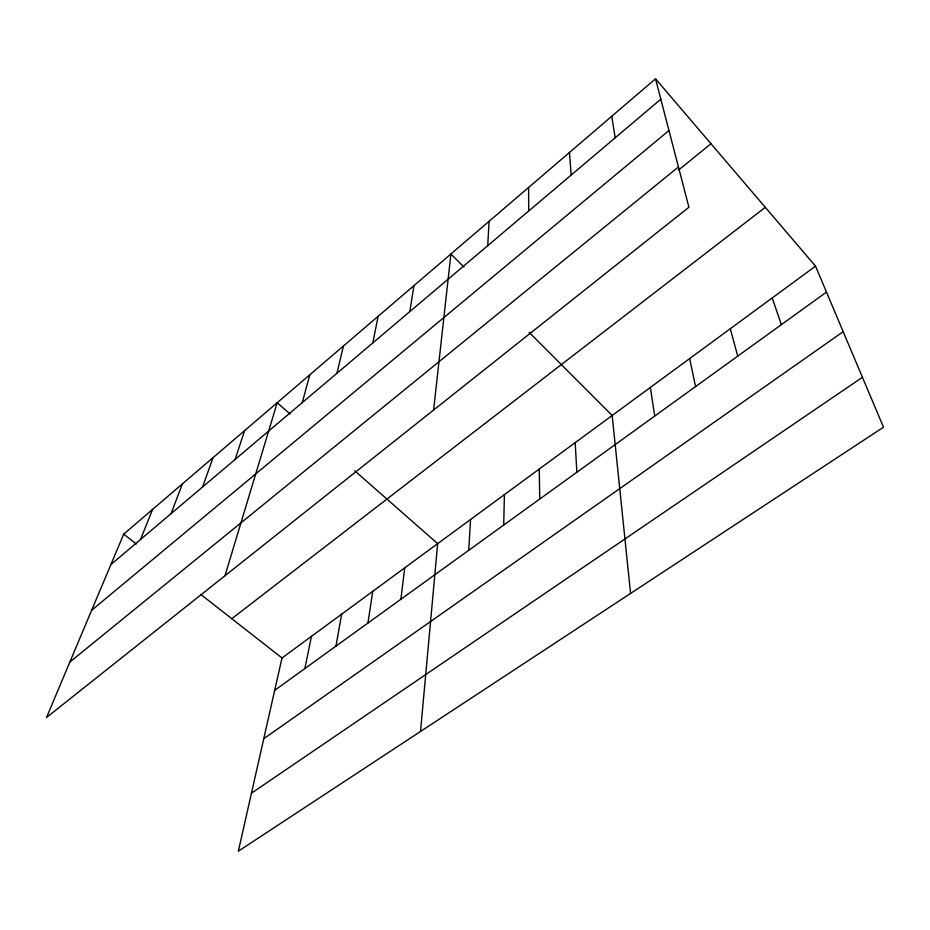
<?xml version="1.0" encoding="UTF-8"?>
<svg xmlns="http://www.w3.org/2000/svg" width="930" height="930" viewBox="0 0 930 930"><rect width="100%" height="100%" fill="white"/><g stroke="black" fill="none" stroke-linecap="round" stroke-linejoin="round"><path stroke-width="1.4" d="M503.7 525.055L504.409 494.632M487.715 245.683L489.11 221.294M468.755 550.281L470.557 519.486M420.523 731.468L437.67 543.643L354.667 470.754M433.613 410.037L450.911 253.995L463.977 267.084M400.888 599.257L404.736 567.835M367.954 623.019L372.744 591.329M409.828 311.608L413.931 285.65M335.963 646.106L341.647 614.16M372.791 342.938L378.126 316.305M304.889 668.542L311.411 636.376M815.529 266.143L281.999 657.975L238.347 851.194L883.5 427.207L815.529 266.143L655.522 78.806L123.702 534.134L46.5 717.507L688.921 207.251L655.522 78.806M336.951 373.267L343.437 346.007M302.262 402.632L309.806 374.802M224.99 575.74L277.198 402.713L290.079 414.024M235.092 459.467L244.613 430.613M202.589 486.971L213.017 457.665M171.085 513.639L182.361 483.914M140.523 539.493L152.601 509.396M110.891 564.568L660.823 99.196M91.64 610.289L668.961 130.502M69.855 662.044L678.447 166.947M678.505 170.109L710.973 143.732M231.791 618.694L765.309 207.355M274.687 690.339L826.479 292.101M263.748 738.722L843.173 331.661M251.449 793.197L862.436 377.301M123.702 534.134L136.268 543.969M200.648 594.328L281.999 657.975M529.158 332.359L612.173 415.489L630.575 593.421M772.214 297.96L781.374 324.663M730.283 328.743L737.757 356.144M689.676 358.573L695.57 386.589M611.742 116.297L615.195 137.814M650.326 387.473L654.732 416.059M569.462 152.497L571.183 175.061M575.17 442.657L576.867 472.254M539.272 469.034L539.726 499.061M528.6 187.476L528.717 210.994"/></g></svg>
